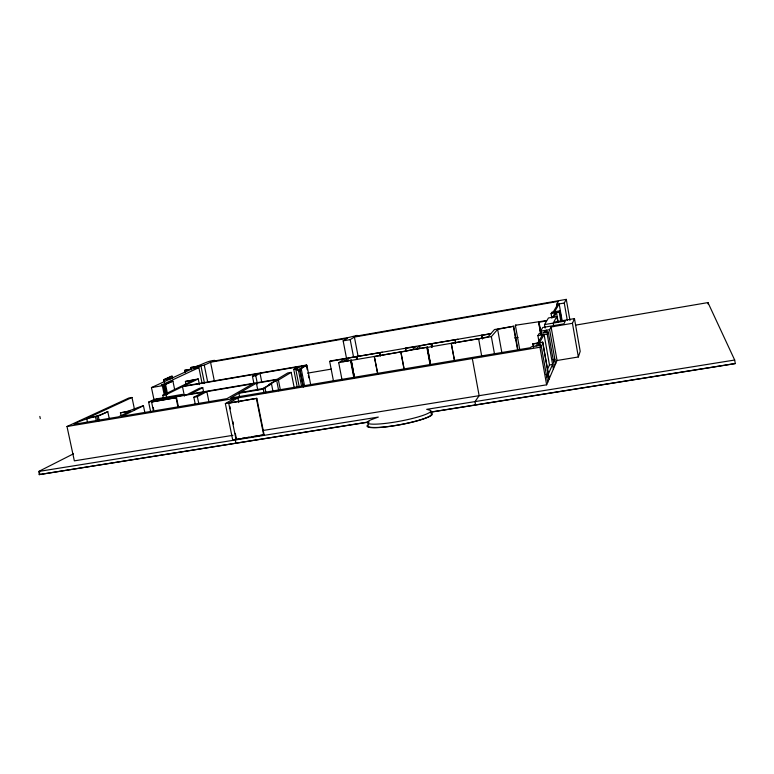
<?xml version="1.0" encoding="UTF-8"?>
<svg xmlns="http://www.w3.org/2000/svg" width="774" height="774" viewBox="0 0 774 774"><rect width="100%" height="100%" fill="white"/><g stroke="black" fill="none" stroke-linecap="round" stroke-linejoin="round"><path stroke-width="1.16" d="M262.841 430.508L546.628 384.823L557.038 360.491L578.352 356.978L580.2 351.328L574.463 318.607L553.729 322.168L556.825 316.527L548.456 317.969L546.928 320.523L515.368 325.264L519.809 349.974M578.352 356.978L572.45 323.3L574.463 318.607M546.831 377.499L548.273 374.229L546.105 374.577M548.369 373.997L552.588 364.448L549.492 364.96L547.073 370.272M553.613 362.126L554.861 359.3L552.849 359.629M546.628 384.823L539.933 347.236L541.074 345.156L531.196 346.81L530.683 347.671L230.604 398.029L238.895 393.26L263.276 389.158L265.018 388.103L265.946 392.737M549.114 378.999L542.709 342.176L532.986 343.811L533.499 347.545M553.4 368.995L547.189 334.039L548.282 332.056L539.091 333.613L537.901 335.616L539.149 342.621M555.645 363.741L549.608 329.647L551.098 326.947L572.45 323.3M560.85 321.452L559.215 312.193L559.979 310.8L551.92 312.203L551.078 313.596L551.891 318.22M567.294 320.281L564.265 303.021L566.278 299.364L355.779 336.216L357.143 335.384L348.851 337.435L212.55 361.294L214.543 360.374C206.068 360.848 199.324 366.847 190.888 367.486L191.362 369.808M537.775 345.707L539.362 342.921L539.778 345.281M545.215 332.578L546.579 330.169L547.005 332.539M554.039 317.011L556.496 312.657L558.131 321.916M536.13 345.988L537.736 343.192M537.843 342.998L542.545 334.823M543.687 332.83L545.07 330.421M552.646 317.253L555.142 312.899M554.6 311.738L559.157 303.911L562.195 321.152M553.255 311.97L557.88 304.134M540.968 333.565L540.542 331.195L542.768 327.479L563.927 323.861L565.291 321.026L544.499 324.596L545.119 328.128M544.499 324.596L546.705 320.9L538.752 322.265L540.871 334.174M557.019 306.668L556.612 304.356L558.402 301.357L354.405 337.058L350.206 339.622L343.153 340.85L346.694 359.242M538.752 322.265L540.533 334M475.526 405.034L475.013 401.6L479.135 395.688L472.324 358.565M454.522 361.09L451.261 343.414L491.355 336.632L497.634 329.337L513.704 326.241L517.951 349.887M478.526 338.828L488.094 336.825L490.755 333.807L481.728 335.355L482.376 338.867M481.728 335.355L491.113 333.391L494.499 329.54L513.704 326.241M457.918 339.264L406.04 347.981L405.489 348.426L405.924 350.728M451.261 343.414L454.657 360.945M377.644 373.987L374.326 356.562L427.422 347.197L430.499 363.732M427.422 347.197L415.619 349.219L419.469 346.026L431.582 343.608L432.008 345.901M382.395 352.209L330.401 360.955L329.676 361.419L333.536 381.33M374.326 356.562L377.828 373.832M238.818 402.606L237.87 397.875L228.727 403.225L236.051 439.516L264.108 434.794L256.833 398.339L225.35 403.602L232.674 439.826L236.486 439.216L235.306 433.372M235.828 443.26L235.412 439.951L236.486 439.216M342.06 380.034L338.722 362.716L351.27 360.22L353.283 370.688M351.27 360.22L342.872 361.651L347.903 358.294L356.833 356.417L357.278 358.768M338.722 362.716L344.517 358.875L329.676 361.419M228.727 403.225L256.833 398.339M303.35 386.787L299.867 369.005L306.901 365.318L310.771 385.142M299.867 369.005L306.34 365.076L307.249 369.73M265.018 388.103L239.93 392.67L256.417 383.188L276.289 379.811L274.886 380.653L278.417 380.053L291.198 372.371L294.381 388.558M306.901 365.318L301.338 366.276L295.736 369.101L299.209 386.787M263.189 388.413L276.657 380.353L278.708 390.754M264.292 388.229L271.5 383.904L272.893 390.957M343.153 340.85L347.449 338.277L210.547 362.232L204.268 365.154L190.888 367.486M297.216 387.068L293.743 369.392L298.009 366.847L260.025 373.349L255.778 375.719L252.459 376.28L253.862 383.285M275.592 380.527L268.588 384.717L269.671 384.533M225.35 403.602L234.125 398.504M252.459 376.28L256.755 373.919L182.49 386.642L166.12 394.672L162.821 395.233L163.556 398.765M195.261 404.183L193.839 397.226L197.341 396.636L206.871 391.596L252.924 383.778L226.888 398.658L122.089 416.248L143.442 405.779L144.883 412.668M193.839 397.226L203.436 392.176L154.026 400.564L148.647 402.122L150.824 412.629M39.755 474.52L39.416 471.327L378.322 417.08L370.862 419.827A32.353 4.499 -10.6 0 0 393.424 422.304A32.353 4.499 -10.6 0 0 430.654 410.413L426.687 409.34L734.681 360.036L735.3 363.616L430.837 412.165M368.308 422.014L39.048 474.636L369.198 421.994M73.491 453.806L38.7 471.443L39.358 474.472M203.717 392.428L202.759 387.706L190.568 393.985L277.179 379.279L287.773 372.952L291.198 372.371M153.523 411.275L151.588 401.977L176.511 397.594L178.436 406.94M182.045 394.576L182.49 394.353L154.519 399.258L148.647 402.122M158.322 398.455L155.197 399.994L187.173 394.566L199.44 388.277L202.759 387.706M199.402 384.639L198.241 378.921L183.525 386.139L306.34 365.076M151.588 401.977L176.511 397.594M162.821 395.233L194.168 379.937L185.421 381.447L185.886 383.73M121.17 416.257L120.434 412.755C128.6 411.962 135.682 407.83 143.442 405.779M185.421 381.447L198.241 378.921M134.628 410.075L131.996 397.478L88.062 417.805L98.24 416.093L107.78 411.623L109.269 418.705M166.313 394.208L164.369 384.765L172.921 381.118L174.595 389.254M120.434 412.755L130.313 411.091L118.528 416.847L74.004 424.316C84.569 417.854 97.021 417.467 107.78 411.623M153.92 399.403L151.462 387.571L162.356 385.704L172.921 381.118M202.004 382.937L198.889 367.65L161.311 385.142L164.862 384.533L165.346 386.894M194.38 368.443L199.798 365.928M195.503 368.24L200.911 365.734L204.452 383.149M232.926 435.327L74.352 460.849L66.999 426.513L128.813 398.02L131.996 397.478M151.462 387.571L191.11 369.295L184.638 370.34L185.112 372.691M164.359 381.959L163.875 379.608L170.948 376.387L172.099 376.183L172.583 378.496M164.543 382.211L164.059 379.86L172.099 376.183M184.638 370.34L198.889 367.65M515.368 325.264L515.948 325.032M295.736 369.101L298.59 370.998L299.993 370.717L303.166 386.913M556.612 304.356L564.265 303.021M163.875 379.608L171.664 378.263M164.059 379.86L170.686 378.718M551.078 313.596L559.215 312.193M405.76 348.203L356.495 356.65L356.949 359.01M481.921 335.142L431.331 343.82L431.979 347.294M405.489 348.426L415.996 346.617L412.087 349.819L400.826 352.102L404.125 369.624M293.743 369.392L297.11 368.811L299.993 370.717M401.116 351.88L350.932 360.452L354.26 377.789M478.729 338.615L427.161 347.42L430.441 365.009M575.924 325.08L707.958 302.586L734.681 360.036M540.542 331.195L549.608 329.647M307.481 373.155L331.272 369.111M514.536 337.957L518.106 337.358M537.901 335.616L547.189 334.039M270.416 384.088L271.5 383.904M532.87 344.014L542.603 342.369M66.999 426.513L539.933 347.236M237.637 439.032L239.94 438.664M242.243 438.297L244.545 437.929M246.848 437.562L249.151 437.184M251.453 436.817L264.108 434.794M430.837 412.039L735.242 363.499M39.832 416.431L40.306 418.608M98.24 416.093L99.217 420.727M96.866 416.325L97.843 420.959M95.512 416.954L96.247 420.437M86.688 418.444L87.423 421.917M162.356 385.704L164.243 394.817M153.271 407.55L153.745 409.872M182.49 386.642L184.425 396.104M176.056 397.826L177.981 407.172M165.588 384.552L167.532 393.995M165.829 389.245L166.807 393.966M166.12 394.672L166.603 397.023M163.324 385.249L165.278 394.711M204.268 365.154L207.8 382.579M206.871 391.596L209.019 402.18M197.341 396.636L198.763 403.593M229.878 406.466L230.352 408.807M232.945 421.675L233.419 424.017M210.547 362.232L214.282 380.663M256.417 383.188L257.829 390.27M256.417 398.6L263.702 435.085M238.895 393.26L239.592 396.733M278.417 380.053L280.478 390.454M263.276 389.158L263.973 392.65M260.025 373.349L261.873 382.598M255.778 375.719L257.403 383.894M298.59 370.998L301.541 386.042M308.391 375.545L308.845 377.876M301.338 366.276L301.792 368.598M301.221 368.772L304.472 385.375M354.405 337.058L358.043 356.001M356.698 356.514L357.143 358.865M356.166 356.872L356.621 359.242M350.206 339.622L353.524 356.891M353.737 373.02L354.182 375.351M351.135 360.316L353.147 370.794M353.592 373.116L354.047 375.448M350.583 360.694L353.912 378.051M347.903 358.294L348.358 360.655M380.334 356.243L379.657 352.673L379.908 355.111M405.595 348.329L406.031 350.641M400.942 352.015L404.241 369.527M431.476 343.685L431.911 345.988M431.079 344.033L431.728 347.516M427.316 347.294L430.402 363.828M426.909 347.652L430.189 365.251M419.469 346.026L419.905 348.339M455.538 342.069L455.112 339.738L455.625 343.366M481.805 335.268L482.454 338.78M478.613 338.741L481.776 356.601M497.634 329.337L501.91 352.963M491.355 336.632L494.586 354.453M513.404 326.628L517.661 350.322M551.098 326.947L557.038 360.491M548.282 332.056L554.416 366.624M549.492 364.96L544.093 334.562L539.468 342.727L539.884 345.078M539.42 324.267L541.113 333.768M542.709 342.176L549.221 378.757M541.074 345.156L547.692 382.337M532.986 343.811L533.615 347.342M566.278 299.364L569.964 320.388M559.979 310.8L561.827 321.297M556.825 316.527L557.667 321.287M553.207 323.097L553.836 326.638M707.958 302.586L708.229 304.23M430.828 412.919A33.214 4.692 -10.6 0 1 399.897 424.8A33.214 4.692 -10.6 0 1 368.482 424.384M431.273 413.713A32.344 4.576 -10.6 0 1 399.877 424.674A32.344 4.576 -10.6 0 1 368.095 425.323"/></g></svg>
